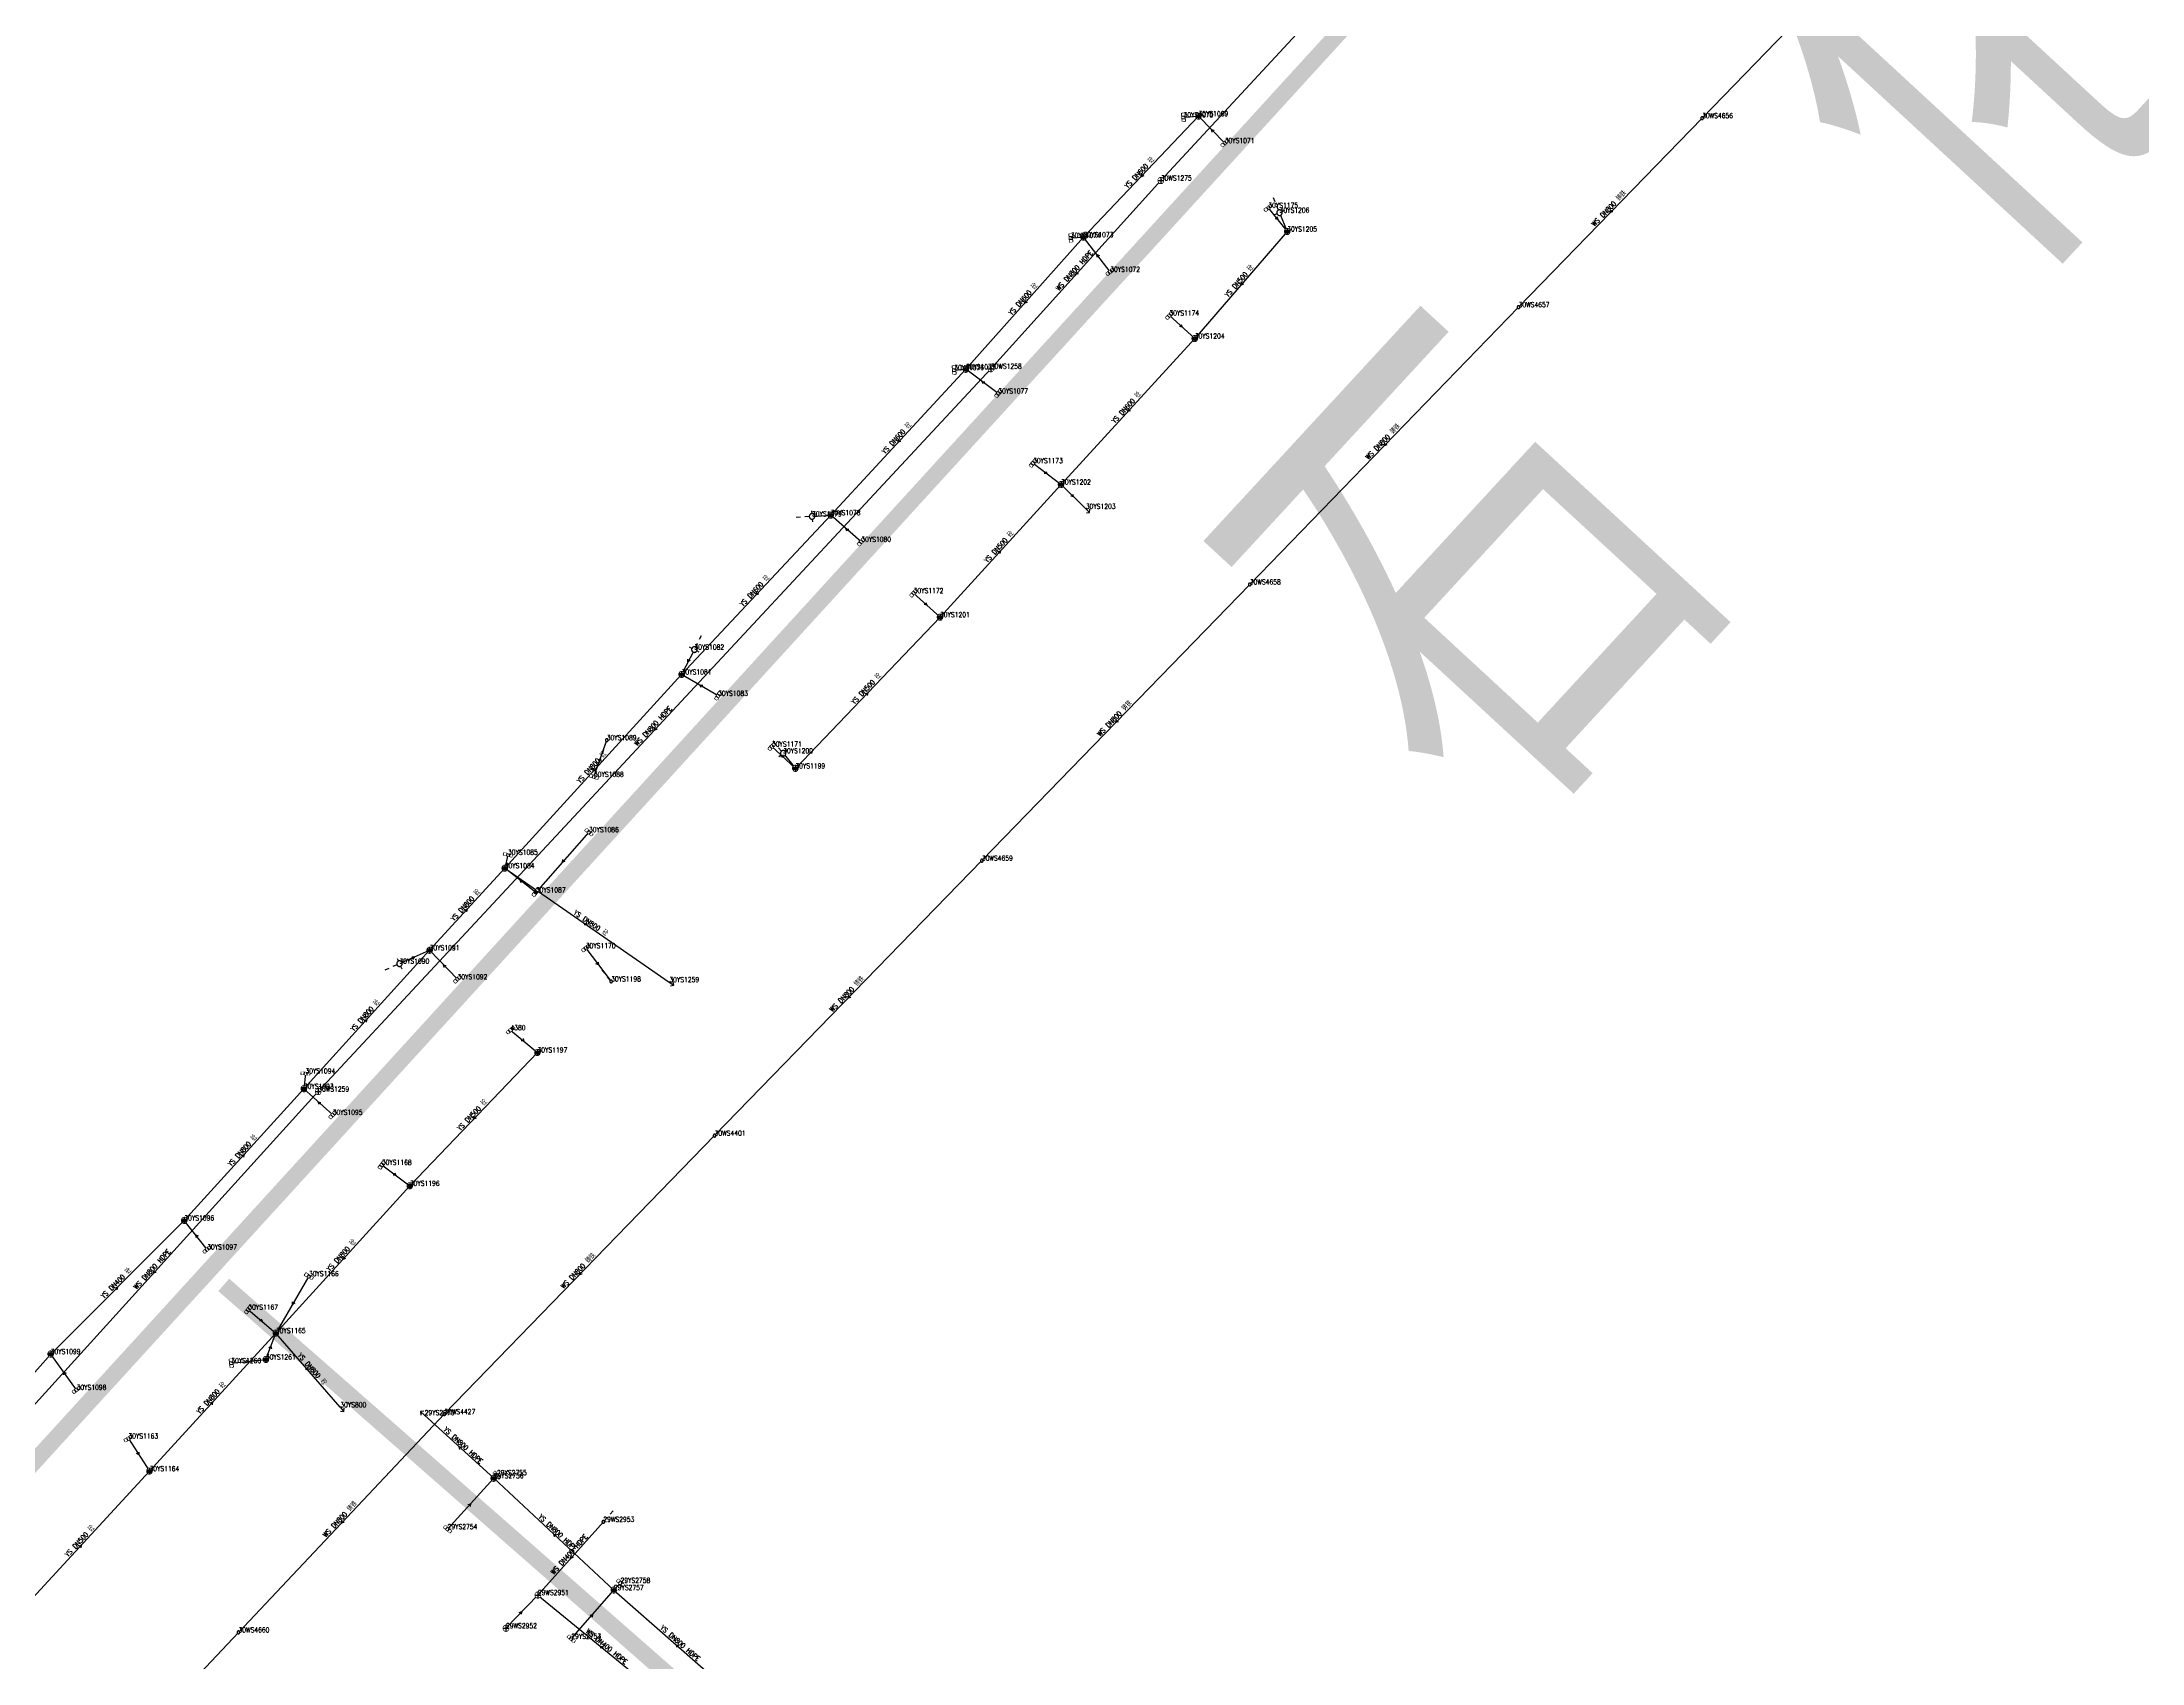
# Model space of a CAD drawing. Extents: x 78813 to 99477, y 2421021 to 2448125.
# Drawn here: x 85283.8 to 85665.4, y 2431763.1 to 2432057.6 of the extents above; entities that cross this region are included whole.
import ezdxf
from ezdxf.enums import TextEntityAlignment as Align

# ---------------------------------------------------------------- set-up
doc = ezdxf.new("R2010")
doc.units = 0
doc.set_wipeout_variables(frame=1)
doc.layers.get('0').update_dxf_attribs({"linetype": 'CONTINUOUS'})
for name, color, linetype in [('DX_WS', 16, 'CONTINUOUS'), ('DX_YS', 42, 'CONTINUOUS'), ('道路', 5, 'CONTINUOUS')]:
    doc.layers.add(name, color=color, linetype=linetype)
for name, color, linetype, true_color in [('WSLINE', 7, 'CONTINUOUS', 0x7f0000), ('YSANNEXE', 7, 'CONTINUOUS', 0xcc9900), ('YSLINE', 7, 'CONTINUOUS', 0xcc9900)]:
    doc.layers.add(name, color=color, linetype=linetype, true_color=true_color)
doc.layers.add('道路名称', color=7, linetype='CONTINUOUS', lineweight=0)
doc.styles.add('CcNameZT', font='txt.SHX', dxfattribs={"width": 0.8, "bigfont": 'HZTXT.SHX'})
doc.styles.get("Standard").update_dxf_attribs({"font": 'txt.shx', "bigfont": 'hztxt.shx'})
doc.styles.add('宋体0.7', font='', dxfattribs={"width": 0.7})
doc.styles.get('宋体0.7').set_extended_font_data('SimSun')

# ---------------------------------------------------------------- blocks, each defined once
blk = doc.blocks.new('PS管线点')
blk.add_wipeout([(0.5, 0), (0.5, 0.03), (0.5, 0.07), (0.49, 0.1), (0.48, 0.14), (0.47, 0.17), (0.46, 0.2), (0.44, 0.23), (0.42, 0.26), (0.4, 0.29), (0.38, 0.32), (0.36, 0.35), (0.33, 0.37), (0.31, 0.39), (0.28, 0.41), (0.25, 0.43), (0.22, 0.45), (0.19, 0.46), (0.15, 0.48), (0.12, 0.49), (0.09, 0.49), (0.05, 0.5), (0.02, 0.5), (-0.02, 0.5), (-0.05, 0.5), (-0.09, 0.49), (-0.12, 0.49), (-0.15, 0.48), (-0.19, 0.46), (-0.22, 0.45), (-0.25, 0.43), (-0.28, 0.41), (-0.31, 0.39), (-0.33, 0.37), (-0.36, 0.35), (-0.38, 0.32), (-0.4, 0.29), (-0.42, 0.26), (-0.44, 0.23), (-0.46, 0.2), (-0.47, 0.17), (-0.48, 0.14), (-0.49, 0.1), (-0.5, 0.07), (-0.5, 0.03), (-0.5, 0), (-0.5, -0.03), (-0.5, -0.07), (-0.49, -0.1), (-0.48, -0.14), (-0.47, -0.17), (-0.46, -0.2), (-0.44, -0.23), (-0.42, -0.26), (-0.4, -0.29), (-0.38, -0.32), (-0.36, -0.35), (-0.33, -0.37), (-0.31, -0.39), (-0.28, -0.41), (-0.25, -0.43), (-0.22, -0.45), (-0.19, -0.46), (-0.15, -0.48), (-0.12, -0.49), (-0.09, -0.49), (-0.05, -0.5), (-0.02, -0.5), (0.02, -0.5), (0.05, -0.5), (0.09, -0.49), (0.12, -0.49), (0.15, -0.48), (0.19, -0.46), (0.22, -0.45), (0.25, -0.43), (0.28, -0.41), (0.31, -0.39), (0.33, -0.37), (0.36, -0.35), (0.38, -0.32), (0.4, -0.29), (0.42, -0.26), (0.44, -0.23), (0.46, -0.2), (0.47, -0.17), (0.48, -0.14), (0.49, -0.1), (0.5, -0.07)])
blk.add_lwpolyline([(0.5, 0), (0.5, 0.03), (0.5, 0.07), (0.49, 0.1), (0.48, 0.14), (0.47, 0.17), (0.46, 0.2), (0.44, 0.23), (0.42, 0.26), (0.4, 0.29), (0.38, 0.32), (0.36, 0.35), (0.33, 0.37), (0.31, 0.39), (0.28, 0.41), (0.25, 0.43), (0.22, 0.45), (0.19, 0.46), (0.15, 0.48), (0.12, 0.49), (0.09, 0.49), (0.05, 0.5), (0.02, 0.5), (-0.02, 0.5), (-0.05, 0.5), (-0.09, 0.49), (-0.12, 0.49), (-0.15, 0.48), (-0.19, 0.46), (-0.22, 0.45), (-0.25, 0.43), (-0.28, 0.41), (-0.31, 0.39), (-0.33, 0.37), (-0.36, 0.35), (-0.38, 0.32), (-0.4, 0.29), (-0.42, 0.26), (-0.44, 0.23), (-0.46, 0.2), (-0.47, 0.17), (-0.48, 0.14), (-0.49, 0.1), (-0.5, 0.07), (-0.5, 0.03), (-0.5, 0), (-0.5, -0.03), (-0.5, -0.07), (-0.49, -0.1), (-0.48, -0.14), (-0.47, -0.17), (-0.46, -0.2), (-0.44, -0.23), (-0.42, -0.26), (-0.4, -0.29), (-0.38, -0.32), (-0.36, -0.35), (-0.33, -0.37), (-0.31, -0.39), (-0.28, -0.41), (-0.25, -0.43), (-0.22, -0.45), (-0.19, -0.46), (-0.15, -0.48), (-0.12, -0.49), (-0.09, -0.49), (-0.05, -0.5), (-0.02, -0.5), (0.02, -0.5), (0.05, -0.5), (0.09, -0.49), (0.12, -0.49), (0.15, -0.48), (0.19, -0.46), (0.22, -0.45), (0.25, -0.43), (0.28, -0.41), (0.31, -0.39), (0.33, -0.37), (0.36, -0.35), (0.38, -0.32), (0.4, -0.29), (0.42, -0.26), (0.44, -0.23), (0.46, -0.2), (0.47, -0.17), (0.48, -0.14), (0.49, -0.1), (0.5, -0.07), (0.5, 0)], close=True)
blk = doc.blocks.new('PS污水井')
blk.add_lwpolyline([(1, 0), (1, 0.07), (0.99, 0.14), (0.98, 0.21), (0.96, 0.28), (0.94, 0.34), (0.91, 0.41), (0.88, 0.47), (0.85, 0.53), (0.81, 0.59), (0.77, 0.64), (0.72, 0.69), (0.67, 0.74), (0.62, 0.79), (0.56, 0.83), (0.5, 0.87), (0.44, 0.9), (0.37, 0.93), (0.31, 0.95), (0.24, 0.97), (0.17, 0.98), (0.1, 0.99), (0.03, 1), (-0.03, 1), (-0.1, 0.99), (-0.17, 0.98), (-0.24, 0.97), (-0.31, 0.95), (-0.37, 0.93), (-0.44, 0.9), (-0.5, 0.87), (-0.56, 0.83), (-0.62, 0.79), (-0.67, 0.74), (-0.72, 0.69), (-0.77, 0.64), (-0.81, 0.59), (-0.85, 0.53), (-0.88, 0.47), (-0.91, 0.41), (-0.94, 0.34), (-0.96, 0.28), (-0.98, 0.21), (-0.99, 0.14), (-1, 0.07), (-1, 0), (-1, -0.07), (-0.99, -0.14), (-0.98, -0.21), (-0.96, -0.28), (-0.94, -0.34), (-0.91, -0.41), (-0.88, -0.47), (-0.85, -0.53), (-0.81, -0.59), (-0.77, -0.64), (-0.72, -0.69), (-0.67, -0.74), (-0.62, -0.79), (-0.56, -0.83), (-0.5, -0.87), (-0.44, -0.9), (-0.37, -0.93), (-0.31, -0.95), (-0.24, -0.97), (-0.17, -0.98), (-0.1, -0.99), (-0.03, -1), (0.03, -1), (0.1, -0.99), (0.17, -0.98), (0.24, -0.97), (0.31, -0.95), (0.37, -0.93), (0.44, -0.9), (0.5, -0.87), (0.56, -0.83), (0.62, -0.79), (0.67, -0.74), (0.72, -0.69), (0.77, -0.64), (0.81, -0.59), (0.85, -0.53), (0.88, -0.47), (0.91, -0.41), (0.94, -0.34), (0.96, -0.28), (0.98, -0.21), (0.99, -0.14), (1, 0)], close=True)
blk.add_wipeout([(1, 0), (1, 0.07), (0.99, 0.14), (0.98, 0.21), (0.96, 0.28), (0.94, 0.34), (0.91, 0.41), (0.88, 0.47), (0.85, 0.53), (0.81, 0.59), (0.77, 0.64), (0.72, 0.69), (0.67, 0.74), (0.62, 0.79), (0.56, 0.83), (0.5, 0.87), (0.44, 0.9), (0.37, 0.93), (0.31, 0.95), (0.24, 0.97), (0.17, 0.98), (0.1, 0.99), (0.03, 1), (-0.03, 1), (-0.1, 0.99), (-0.17, 0.98), (-0.24, 0.97), (-0.31, 0.95), (-0.37, 0.93), (-0.44, 0.9), (-0.5, 0.87), (-0.56, 0.83), (-0.62, 0.79), (-0.67, 0.74), (-0.72, 0.69), (-0.77, 0.64), (-0.81, 0.59), (-0.85, 0.53), (-0.88, 0.47), (-0.91, 0.41), (-0.94, 0.34), (-0.96, 0.28), (-0.98, 0.21), (-0.99, 0.14), (-1, 0.07), (-1, 0), (-1, -0.07), (-0.99, -0.14), (-0.98, -0.21), (-0.96, -0.28), (-0.94, -0.34), (-0.91, -0.41), (-0.88, -0.47), (-0.85, -0.53), (-0.81, -0.59), (-0.77, -0.64), (-0.72, -0.69), (-0.67, -0.74), (-0.62, -0.79), (-0.56, -0.83), (-0.5, -0.87), (-0.44, -0.9), (-0.37, -0.93), (-0.31, -0.95), (-0.24, -0.97), (-0.17, -0.98), (-0.1, -0.99), (-0.03, -1), (0.03, -1), (0.1, -0.99), (0.17, -0.98), (0.24, -0.97), (0.31, -0.95), (0.37, -0.93), (0.44, -0.9), (0.5, -0.87), (0.56, -0.83), (0.62, -0.79), (0.67, -0.74), (0.72, -0.69), (0.77, -0.64), (0.81, -0.59), (0.85, -0.53), (0.88, -0.47), (0.91, -0.41), (0.94, -0.34), (0.96, -0.28), (0.98, -0.21), (0.99, -0.14)])
for p, q in [((-1, 0), (0, 0)), ((0, 1), (0, 0)), ((0, 0), (0, -1)), ((0, 0), (1, 0))]:
    blk.add_line(p, q)
blk = doc.blocks.new('PS非普查')
blk.add_lwpolyline([(3.7, 0), (5.3, 0)])
blk.add_wipeout([(0.5, 0), (0.5, 0.03), (0.5, 0.07), (0.49, 0.1), (0.48, 0.14), (0.47, 0.17), (0.46, 0.2), (0.44, 0.23), (0.42, 0.26), (0.4, 0.29), (0.38, 0.32), (0.36, 0.35), (0.33, 0.37), (0.31, 0.39), (0.28, 0.41), (0.25, 0.43), (0.22, 0.45), (0.19, 0.46), (0.15, 0.48), (0.12, 0.49), (0.09, 0.49), (0.05, 0.5), (0.02, 0.5), (-0.02, 0.5), (-0.05, 0.5), (-0.09, 0.49), (-0.12, 0.49), (-0.15, 0.48), (-0.19, 0.46), (-0.22, 0.45), (-0.25, 0.43), (-0.28, 0.41), (-0.31, 0.39), (-0.33, 0.37), (-0.36, 0.35), (-0.38, 0.32), (-0.4, 0.29), (-0.42, 0.26), (-0.44, 0.23), (-0.46, 0.2), (-0.47, 0.17), (-0.48, 0.14), (-0.49, 0.1), (-0.5, 0.07), (-0.5, 0.03), (-0.5, 0), (-0.5, -0.03), (-0.5, -0.07), (-0.49, -0.1), (-0.48, -0.14), (-0.47, -0.17), (-0.46, -0.2), (-0.44, -0.23), (-0.42, -0.26), (-0.4, -0.29), (-0.38, -0.32), (-0.36, -0.35), (-0.33, -0.37), (-0.31, -0.39), (-0.28, -0.41), (-0.25, -0.43), (-0.22, -0.45), (-0.19, -0.46), (-0.15, -0.48), (-0.12, -0.49), (-0.09, -0.49), (-0.05, -0.5), (-0.02, -0.5), (0.02, -0.5), (0.05, -0.5), (0.09, -0.49), (0.12, -0.49), (0.15, -0.48), (0.19, -0.46), (0.22, -0.45), (0.25, -0.43), (0.28, -0.41), (0.31, -0.39), (0.33, -0.37), (0.36, -0.35), (0.38, -0.32), (0.4, -0.29), (0.42, -0.26), (0.44, -0.23), (0.46, -0.2), (0.47, -0.17), (0.48, -0.14), (0.49, -0.1), (0.5, -0.07)])
blk.add_line((0.5, 0), (2.1, 0))
blk.add_lwpolyline([(0.5, 0), (0.5, 0.03), (0.5, 0.07), (0.49, 0.1), (0.48, 0.14), (0.47, 0.17), (0.46, 0.2), (0.44, 0.23), (0.42, 0.26), (0.4, 0.29), (0.38, 0.32), (0.36, 0.35), (0.33, 0.37), (0.31, 0.39), (0.28, 0.41), (0.25, 0.43), (0.22, 0.45), (0.19, 0.46), (0.15, 0.48), (0.12, 0.49), (0.09, 0.49), (0.05, 0.5), (0.02, 0.5), (-0.02, 0.5), (-0.05, 0.5), (-0.09, 0.49), (-0.12, 0.49), (-0.15, 0.48), (-0.19, 0.46), (-0.22, 0.45), (-0.25, 0.43), (-0.28, 0.41), (-0.31, 0.39), (-0.33, 0.37), (-0.36, 0.35), (-0.38, 0.32), (-0.4, 0.29), (-0.42, 0.26), (-0.44, 0.23), (-0.46, 0.2), (-0.47, 0.17), (-0.48, 0.14), (-0.49, 0.1), (-0.5, 0.07), (-0.5, 0.03), (-0.5, 0), (-0.5, -0.03), (-0.5, -0.07), (-0.49, -0.1), (-0.48, -0.14), (-0.47, -0.17), (-0.46, -0.2), (-0.44, -0.23), (-0.42, -0.26), (-0.4, -0.29), (-0.38, -0.32), (-0.36, -0.35), (-0.33, -0.37), (-0.31, -0.39), (-0.28, -0.41), (-0.25, -0.43), (-0.22, -0.45), (-0.19, -0.46), (-0.15, -0.48), (-0.12, -0.49), (-0.09, -0.49), (-0.05, -0.5), (-0.02, -0.5), (0.02, -0.5), (0.05, -0.5), (0.09, -0.49), (0.12, -0.49), (0.15, -0.48), (0.19, -0.46), (0.22, -0.45), (0.25, -0.43), (0.28, -0.41), (0.31, -0.39), (0.33, -0.37), (0.36, -0.35), (0.38, -0.32), (0.4, -0.29), (0.42, -0.26), (0.44, -0.23), (0.46, -0.2), (0.47, -0.17), (0.48, -0.14), (0.49, -0.1), (0.5, -0.07), (0.5, 0)], close=True)
blk = doc.blocks.new('LX')
for p, q in [((-0.866, 0.5), (0, 0)), ((0, 0), (-0.866, -0.5))]:
    blk.add_line(p, q)
blk = doc.blocks.new('PS出水口')
for points in [[(0, 0), (1.97, 0)], [(1.15, -0.88), (1.97, 0), (1.11, 0.93)]]:
    blk.add_lwpolyline(points)
blk = doc.blocks.new('PS雨水井')
blk.add_lwpolyline([(1, 0), (1, 0.07), (0.99, 0.14), (0.98, 0.21), (0.96, 0.28), (0.94, 0.34), (0.91, 0.41), (0.88, 0.47), (0.85, 0.53), (0.81, 0.59), (0.77, 0.64), (0.72, 0.69), (0.67, 0.74), (0.62, 0.79), (0.56, 0.83), (0.5, 0.87), (0.44, 0.9), (0.37, 0.93), (0.31, 0.95), (0.24, 0.97), (0.17, 0.98), (0.1, 0.99), (0.03, 1), (-0.03, 1), (-0.1, 0.99), (-0.17, 0.98), (-0.24, 0.97), (-0.31, 0.95), (-0.37, 0.93), (-0.44, 0.9), (-0.5, 0.87), (-0.56, 0.83), (-0.62, 0.79), (-0.67, 0.74), (-0.72, 0.69), (-0.77, 0.64), (-0.81, 0.59), (-0.85, 0.53), (-0.88, 0.47), (-0.91, 0.41), (-0.94, 0.34), (-0.96, 0.28), (-0.98, 0.21), (-0.99, 0.14), (-1, 0.07), (-1, 0), (-1, -0.07), (-0.99, -0.14), (-0.98, -0.21), (-0.96, -0.28), (-0.94, -0.34), (-0.91, -0.41), (-0.88, -0.47), (-0.85, -0.53), (-0.81, -0.59), (-0.77, -0.64), (-0.72, -0.69), (-0.67, -0.74), (-0.62, -0.79), (-0.56, -0.83), (-0.5, -0.87), (-0.44, -0.9), (-0.37, -0.93), (-0.31, -0.95), (-0.24, -0.97), (-0.17, -0.98), (-0.1, -0.99), (-0.03, -1), (0.03, -1), (0.1, -0.99), (0.17, -0.98), (0.24, -0.97), (0.31, -0.95), (0.37, -0.93), (0.44, -0.9), (0.5, -0.87), (0.56, -0.83), (0.62, -0.79), (0.67, -0.74), (0.72, -0.69), (0.77, -0.64), (0.81, -0.59), (0.85, -0.53), (0.88, -0.47), (0.91, -0.41), (0.94, -0.34), (0.96, -0.28), (0.98, -0.21), (0.99, -0.14), (1, 0)], close=True)
blk.add_wipeout([(1, 0), (1, 0.07), (0.99, 0.14), (0.98, 0.21), (0.96, 0.28), (0.94, 0.34), (0.91, 0.41), (0.88, 0.47), (0.85, 0.53), (0.81, 0.59), (0.77, 0.64), (0.72, 0.69), (0.67, 0.74), (0.62, 0.79), (0.56, 0.83), (0.5, 0.87), (0.44, 0.9), (0.37, 0.93), (0.31, 0.95), (0.24, 0.97), (0.17, 0.98), (0.1, 0.99), (0.03, 1), (-0.03, 1), (-0.1, 0.99), (-0.17, 0.98), (-0.24, 0.97), (-0.31, 0.95), (-0.37, 0.93), (-0.44, 0.9), (-0.5, 0.87), (-0.56, 0.83), (-0.62, 0.79), (-0.67, 0.74), (-0.72, 0.69), (-0.77, 0.64), (-0.81, 0.59), (-0.85, 0.53), (-0.88, 0.47), (-0.91, 0.41), (-0.94, 0.34), (-0.96, 0.28), (-0.98, 0.21), (-0.99, 0.14), (-1, 0.07), (-1, 0), (-1, -0.07), (-0.99, -0.14), (-0.98, -0.21), (-0.96, -0.28), (-0.94, -0.34), (-0.91, -0.41), (-0.88, -0.47), (-0.85, -0.53), (-0.81, -0.59), (-0.77, -0.64), (-0.72, -0.69), (-0.67, -0.74), (-0.62, -0.79), (-0.56, -0.83), (-0.5, -0.87), (-0.44, -0.9), (-0.37, -0.93), (-0.31, -0.95), (-0.24, -0.97), (-0.17, -0.98), (-0.1, -0.99), (-0.03, -1), (0.03, -1), (0.1, -0.99), (0.17, -0.98), (0.24, -0.97), (0.31, -0.95), (0.37, -0.93), (0.44, -0.9), (0.5, -0.87), (0.56, -0.83), (0.62, -0.79), (0.67, -0.74), (0.72, -0.69), (0.77, -0.64), (0.81, -0.59), (0.85, -0.53), (0.88, -0.47), (0.91, -0.41), (0.94, -0.34), (0.96, -0.28), (0.98, -0.21), (0.99, -0.14)])
for p, q in [((-1, 0), (0, 0)), ((-0.88, 0.48), (0, 0.47)), ((0, 1), (0, 0)), ((0, 0.47), (0.88, 0.47)), ((0, 0), (0, -1)), ((0, 0), (1, 0)), ((-0.88, -0.48), (0, -0.48)), ((0, -0.48), (0.88, -0.48))]:
    blk.add_line(p, q)
blk = doc.blocks.new('PS雨篦')
blk.add_lwpolyline([(-1.5, 0.5), (0, 0.5), (1.5, 0.5), (1.5, -0.5), (0, -0.5), (-1.5, -0.5)], close=True)
blk.add_wipeout([(-1.5, 0.5), (0, 0.5), (1.5, 0.5), (1.5, -0.5), (0, -0.5), (-1.5, -0.5)])
for p, q in [((-0.51, -0.5), (-0.51, 0.5)), ((0.49, -0.5), (0.49, 0.5))]:
    blk.add_line(p, q)
blk = doc.blocks.new('PS预留口')
blk.add_lwpolyline([(4.2, 0), (5.8, 0)])
blk.add_wipeout([(1, 0), (1, 0.07), (0.99, 0.14), (0.98, 0.21), (0.96, 0.28), (0.94, 0.34), (0.91, 0.41), (0.88, 0.47), (0.85, 0.53), (0.81, 0.59), (0.77, 0.64), (0.72, 0.69), (0.67, 0.74), (0.62, 0.79), (0.56, 0.83), (0.5, 0.87), (0.44, 0.9), (0.37, 0.93), (0.31, 0.95), (0.24, 0.97), (0.17, 0.98), (0.1, 0.99), (0.03, 1), (-0.03, 1), (-0.1, 0.99), (-0.17, 0.98), (-0.24, 0.97), (-0.31, 0.95), (-0.37, 0.93), (-0.44, 0.9), (-0.5, 0.87), (-0.56, 0.83), (-0.62, 0.79), (-0.67, 0.74), (-0.72, 0.69), (-0.77, 0.64), (-0.81, 0.59), (-0.85, 0.53), (-0.88, 0.47), (-0.91, 0.41), (-0.94, 0.34), (-0.96, 0.28), (-0.98, 0.21), (-0.99, 0.14), (-1, 0.07), (-1, 0), (-1, -0.07), (-0.99, -0.14), (-0.98, -0.21), (-0.96, -0.28), (-0.94, -0.34), (-0.91, -0.41), (-0.88, -0.47), (-0.85, -0.53), (-0.81, -0.59), (-0.77, -0.64), (-0.72, -0.69), (-0.67, -0.74), (-0.62, -0.79), (-0.56, -0.83), (-0.5, -0.87), (-0.44, -0.9), (-0.37, -0.93), (-0.31, -0.95), (-0.24, -0.97), (-0.17, -0.98), (-0.1, -0.99), (-0.03, -1), (0.03, -1), (0.1, -0.99), (0.17, -0.98), (0.24, -0.97), (0.31, -0.95), (0.37, -0.93), (0.44, -0.9), (0.5, -0.87), (0.56, -0.83), (0.62, -0.79), (0.67, -0.74), (0.72, -0.69), (0.77, -0.64), (0.81, -0.59), (0.85, -0.53), (0.88, -0.47), (0.91, -0.41), (0.94, -0.34), (0.96, -0.28), (0.98, -0.21), (0.99, -0.14)])
blk.add_line((1, 0), (2.6, 0))
blk.add_lwpolyline([(1, 0), (1, 0.07), (0.99, 0.14), (0.98, 0.21), (0.96, 0.28), (0.94, 0.34), (0.91, 0.41), (0.88, 0.47), (0.85, 0.53), (0.81, 0.59), (0.77, 0.64), (0.72, 0.69), (0.67, 0.74), (0.62, 0.79), (0.56, 0.83), (0.5, 0.87), (0.44, 0.9), (0.37, 0.93), (0.31, 0.95), (0.24, 0.97), (0.17, 0.98), (0.1, 0.99), (0.03, 1), (-0.03, 1), (-0.1, 0.99), (-0.17, 0.98), (-0.24, 0.97), (-0.31, 0.95), (-0.37, 0.93), (-0.44, 0.9), (-0.5, 0.87), (-0.56, 0.83), (-0.62, 0.79), (-0.67, 0.74), (-0.72, 0.69), (-0.77, 0.64), (-0.81, 0.59), (-0.85, 0.53), (-0.88, 0.47), (-0.91, 0.41), (-0.94, 0.34), (-0.96, 0.28), (-0.98, 0.21), (-0.99, 0.14), (-1, 0.07), (-1, 0), (-1, -0.07), (-0.99, -0.14), (-0.98, -0.21), (-0.96, -0.28), (-0.94, -0.34), (-0.91, -0.41), (-0.88, -0.47), (-0.85, -0.53), (-0.81, -0.59), (-0.77, -0.64), (-0.72, -0.69), (-0.67, -0.74), (-0.62, -0.79), (-0.56, -0.83), (-0.5, -0.87), (-0.44, -0.9), (-0.37, -0.93), (-0.31, -0.95), (-0.24, -0.97), (-0.17, -0.98), (-0.1, -0.99), (-0.03, -1), (0.03, -1), (0.1, -0.99), (0.17, -0.98), (0.24, -0.97), (0.31, -0.95), (0.37, -0.93), (0.44, -0.9), (0.5, -0.87), (0.56, -0.83), (0.62, -0.79), (0.67, -0.74), (0.72, -0.69), (0.77, -0.64), (0.81, -0.59), (0.85, -0.53), (0.88, -0.47), (0.91, -0.41), (0.94, -0.34), (0.96, -0.28), (0.98, -0.21), (0.99, -0.14), (1, 0)], close=True)
for points in [[(0, 1), (0, 2)], [(0, -2), (0, -1)]]:
    blk.add_lwpolyline(points)
blk = doc.blocks.new('测量点')
h = blk.add_hatch(color=256)
edge = h.paths.add_edge_path()
edge.add_arc((0, 0), 0.5, 0, 360)
blk.add_circle((0, 0), 0.5)
blk = doc.blocks.new('gc01')
h = blk.add_hatch(color=256)
edge = h.paths.add_edge_path()
edge.add_arc((0, 0), 0.5, 0, 360)
edge.add_arc((0, 0), 0.5, 0, 360)
blk.add_circle((0, 0), 0.5)

msp = doc.modelspace()

# ---------------------------------------------------------------- linework, layer by layer
at = {"layer": 'WSLINE'}
for p, q in [((85550.5, 2432100.93), (85487.07, 2432032.41)), ((85585.43, 2432043.75), (85637.21, 2432097.09)), ((85552.09, 2432009.42), (85585.43, 2432043.75)), ((85487.07, 2432032.41), (85456.18, 2431998.24)), ((85503.25, 2431959.06), (85552.09, 2432009.42)), ((85456.18, 2431998.24), (85333.96, 2431866.92)), ((85454.56, 2431908.87), (85503.25, 2431959.06)), ((85405.99, 2431858.92), (85454.56, 2431908.87)), ((85333.96, 2431866.92), (85274.11, 2431800.91)), ((85356.87, 2431808.33), (85405.99, 2431858.92)), ((85319.46, 2431768.69), (85356.87, 2431808.33)), ((85385.77, 2431788.76), (85373.88, 2431775.47)), ((85368.08, 2431769.43), (85373.88, 2431775.47)), ((85373.88, 2431775.47), (85397.47, 2431756.14)), ((85271.19, 2431717.47), (85319.46, 2431768.69))]:
    msp.add_line(p, q, dxfattribs=at)
at = {"layer": 'YSLINE'}
for p, q in [((85491.2, 2432043.9), (85493.91, 2432044.11)), ((85498.69, 2432039.23), (85493.91, 2432044.11)), ((85506.6, 2432027.47), (85510.04, 2432023.16)), ((85508.65, 2432026.58), (85510.04, 2432023.16)), ((85470.72, 2432022), (85473.04, 2432022.14)), ((85477.87, 2432015.84), (85473.04, 2432022.14)), ((85510.04, 2432023.16), (85493.24, 2432003.71)), ((85488.63, 2432007.9), (85493.24, 2432003.71)), ((85493.24, 2432003.71), (85468.94, 2431977.19)), ((85451.63, 2431998.13), (85427.08, 2431971.63)), ((85449.53, 2431998), (85451.63, 2431998.13)), ((85463.86, 2431981.08), (85468.94, 2431977.19)), ((85446.95, 2431953.1), (85468.94, 2431977.19)), ((85468.94, 2431977.19), (85473.44, 2431972.78)), ((85427.08, 2431971.63), (85400, 2431942.7)), ((85423.69, 2431971.4), (85427.08, 2431971.63)), ((85432.64, 2431966.78), (85427.08, 2431971.63)), ((85442.15, 2431957.47), (85446.95, 2431953.1)), ((85420.66, 2431925.64), (85446.95, 2431953.1)), ((85402.31, 2431947.21), (85400, 2431942.7)), ((85400, 2431942.7), (85367.85, 2431907.5)), ((85406.63, 2431938.8), (85400, 2431942.7)), ((85384.06, 2431924.09), (85386.39, 2431930.76)), ((85416.4, 2431929.59), (85420.66, 2431925.64)), ((85418.45, 2431928.37), (85420.66, 2431925.64)), ((85383.16, 2431914.05), (85373.49, 2431903.11)), ((85354.2, 2431892.59), (85367.85, 2431907.5)), ((85368.44, 2431909.95), (85367.85, 2431907.5)), ((85367.85, 2431907.5), (85397.76, 2431886.81)), ((85373.49, 2431903.11), (85367.85, 2431907.5)), ((85348.72, 2431890.16), (85354.2, 2431892.59)), ((85359.27, 2431887.32), (85354.2, 2431892.59)), ((85382.58, 2431892.96), (85387.18, 2431886.94)), ((85368.89, 2431878.09), (85373.8, 2431874.04)), ((85350.6, 2431849.81), (85373.8, 2431874.04)), ((85309.62, 2431843.52), (85331.35, 2431867.44)), ((85345.52, 2431853.6), (85350.6, 2431849.81)), ((85326.26, 2431823.06), (85350.6, 2431849.81)), ((85285.34, 2431819.25), (85309.62, 2431843.52)), ((85313.77, 2431838.24), (85309.62, 2431843.52)), ((85332.26, 2431833.38), (85326.26, 2431823.06)), ((85321.24, 2431827.31), (85326.26, 2431823.06)), ((85303.29, 2431797.98), (85326.26, 2431823.06)), ((85324.45, 2431818.26), (85326.26, 2431823.06)), ((85337.96, 2431809.58), (85326.26, 2431823.06)), ((85257.14, 2431787.41), (85285.34, 2431819.25)), ((85290.04, 2431812.74), (85285.34, 2431819.25)), ((85318.16, 2431817.6), (85324.45, 2431818.26)), ((85299.46, 2431803.9), (85303.29, 2431797.98)), ((85278.52, 2431771.08), (85303.29, 2431797.98)), ((85357.46, 2431787.43), (85365.85, 2431796.68)), ((85366.44, 2431797.25), (85365.85, 2431796.68)), ((85388.89, 2431777.67), (85387.69, 2431776.38)), ((85379.95, 2431767.51), (85387.69, 2431776.38)), ((85387.69, 2431776.38), (85410.35, 2431756.48))]:
    msp.add_line(p, q, dxfattribs=at)

# ---------------------------------------------------------------- block references
at = {"layer": 'DX_WS', "yscale": 0.5, "zscale": 0.5}
for p, xscale, rotation in [((85568.76, 2432026.59), 0.4999999998599974, 225.8366205250874), ((85471.62, 2432015.33), 0.5000000000236343, 228.0372024639738), ((85527.67, 2431984.24), 0.4999999998599974, 225.8366205250874), ((85478.91, 2431933.96), 0.4999999998599974, 225.8366205250874), ((85395.07, 2431932.58), 0.5000000000041096, 226.8912868717683), ((85430.28, 2431883.89), 0.4999999998599974, 225.8366205250874), ((85304.04, 2431833.92), 0.5000000000236343, 228.0372024639738), ((85381.43, 2431833.63), 0.4999999998599974, 225.8366205250874), ((85338.17, 2431788.51), 0.4999999999886102, 226.4095783339327), ((85379.82, 2431782.11), 0.5000000000236343, 228.0372024639738), ((85370.98, 2431772.45), 0.5000000000947901, 46.40958141678438), ((85385.67, 2431765.8), 0.4999999999499777, 320.8563652809367)]:
    msp.add_blockref('LX', p, dxfattribs=dict(at, xscale=xscale, rotation=rotation))
at = {"layer": 'DX_YS', "yscale": 0.5, "zscale": 0.5}
for p, xscale, rotation in [((85473.44, 2431972.78, 1.04), 0.4999999998888395, 315.5731318875404), ((85397.76, 2431886.81, 1.09), 0.4999999998791837, 325.3339283480983), ((85337.96, 2431809.58, -0.5), 0.5000000001296849, 310.9453546028697), ((85353.3, 2431808.13, 1.11), 0.4999999999619848, 137.6097291771251)]:
    msp.add_blockref('PS出水口', p, dxfattribs=dict(at, xscale=xscale, rotation=rotation))
at = {"layer": 'DX_YS', "xscale": 0.5, "yscale": 0.5, "zscale": 0.5}
msp.add_blockref('测量点', (85368.89, 2431878.09, 3.35), dxfattribs=at)
at = {"layer": 'YSANNEXE', "yscale": 0.5, "zscale": 0.5}
for p, xscale, rotation in [((85483.48, 2432033.12), 0.4999999998439218, 226.318329060497), ((85475.46, 2432018.99), 0.5000000000862933, 127.7695883071966), ((85501.64, 2432013.43), 0.5000000001008229, 229.1831180618362), ((85462.34, 2432010.13), 0.5000000000236343, 228.0372024639738), ((85481.09, 2431990.45), 0.5000000000745004, 227.4642446757911), ((85439.35, 2431984.88), 0.5000000000745004, 227.4642446757911), ((85457.95, 2431965.14), 0.4999999998621667, 47.55549698130921), ((85413.54, 2431957.16), 0.5000000000041096, 226.8912868717683), ((85403.32, 2431940.75), 0.4999999999639332, 149.5419845348191), ((85433.81, 2431939.37), 0.5000000000947901, 46.40958141678438), ((85378.32, 2431908.58), 0.50000000014632, 228.6101602728715), ((85361.02, 2431900.04), 0.4999999998621667, 47.55549698130921), ((85382.81, 2431897.15), 0.5000000000955479, 325.4400276189152), ((85342.77, 2431880.01), 0.4999999998621667, 47.55549698130921), ((85362.2, 2431861.93), 0.4999999999886102, 226.4095783339327), ((85320.48, 2431855.48), 0.4999999998621667, 47.55549698130921), ((85338.43, 2431836.43), 0.5000000001507553, 227.5554939405783), ((85297.48, 2431831.38), 0.499999999860744, 45.26366580035281), ((85329.26, 2431828.22), 0.5000000000443101, 240.0693161619833), ((85287.69, 2431815.99), 0.4999999998725446, 126.0507149390629), ((85321.3, 2431817.93), 0.5000000000049398, 5.72957795733738), ((85332.11, 2431816.32), 0.49999999990783, 311.2073320231665), ((85314.77, 2431810.52), 0.4999999998621667, 47.55549698130921), ((85359.57, 2431802.41), 0.5000000001235999, 137.4186154166185), ((85361.65, 2431792.06), 0.4999999998621667, 47.55549698130921), ((85290.9, 2431784.53), 0.4999999998621667, 47.55549698130921), ((85376.77, 2431786.53), 0.500000000099427, 136.8456576255853), ((85383.82, 2431771.95), 0.500000000158134, 48.70141260181136), ((85399.02, 2431766.43), 0.5000000001470603, 138.5645310020385)]:
    msp.add_blockref('LX', p, dxfattribs=dict(at, xscale=xscale, rotation=rotation))

# ---------------------------------------------------------------- texts
at = {"layer": 'DX_WS', "style": 'CcNameZT', "width": 0.8}
for s, rotation, p in [(' WS DN800 铸铁', 45.8484, (85568.58, 2432026.76, 1.91)), (' WS DN800 HDPE', 47.8794, (85471.44, 2432015.49, 0.83)), (' WS DN800 铸铁', 45.8783, (85527.49, 2431984.41, 2.05)), (' WS DN800 铸铁', 45.8684, (85478.73, 2431934.14, 2.02)), (' WS DN800 HDPE', 47.0587, (85394.89, 2431932.75, 1.26)), (' WS DN800 铸铁', 45.7983, (85430.1, 2431884.07, 2.18)), (' WS DN800 HDPE', 47.7951, (85303.85, 2431834.08, -1.08)), (' WS DN800 铸铁', 45.8481, (85381.25, 2431833.8, 0.96)), (' WS DN800 铸铁', 46.6574, (85337.99, 2431788.68, 1.92)), (' WS DN400 HDPE', 48.1824, (85379.64, 2431782.28, 1.3)), (' WS DN400 HDPE', 320.6729, (85385.83, 2431766, 1.15))]:
    msp.add_text(s, height=0.9, rotation=rotation, dxfattribs=at).set_placement(p, align=Align.CENTER)
at = {"layer": 'DX_YS', "style": 'CcNameZT', "width": 0.8}
for s, rotation, p in [(' YS DN500 砼', 49.1818, (85501.45, 2432013.6, 2.11)), (' YS DN600 砼', 48.2788, (85462.15, 2432010.3, 2.05)), (' YS DN600 砼', 47.5055, (85480.91, 2431990.62, 1.87)), (' YS DN600 砼', 47.1839, (85439.17, 2431985.05, 1.88)), (' YS DN500 砼', 47.6015, (85457.76, 2431965.31, 2.09)), (' YS DN600 砼', 46.8909, (85413.36, 2431957.33, 1.67)), (' YS DN500 砼', 46.2484, (85433.63, 2431939.54, 1.92)), (' YS DN800 砼', 47.5185, (85360.84, 2431900.21, 1.74)), (' YS DN800 砼', 47.7477, (85342.59, 2431880.18, 1.67)), (' YS DN500 砼', 46.2497, (85362.02, 2431862.1, 0.1)), (' YS DN800 砼', 47.7343, (85320.3, 2431855.65, 0.11)), (' YS DN800 砼', 47.7002, (85338.25, 2431836.6, 0.08)), (' YS DN400 砼', 44.9976, (85297.3, 2431831.56, 0.33)), (' YS DN800 砼', 310.9453, (85332.3, 2431816.49, -0.47)), (' YS DN800 砼', 47.5101, (85314.59, 2431810.69, -0.1)), (' YS DN800 HDPE', 317.6097, (85359.74, 2431802.59, 1.11)), (' YS DN800 HDPE', 317.1105, (85376.94, 2431786.71, 1.46)), (' YS DN500 砼', 47.3643, (85290.72, 2431784.7, 2.13)), (' YS DN800 HDPE', 318.6968, (85399.19, 2431766.62, 1.58))]:
    msp.add_text(s, height=0.9, rotation=rotation, dxfattribs=at).set_placement(p, align=Align.CENTER)
at = {"layer": 'DX_YS', "width": 0.8}
for s, p in [('30YS1203', (85473.44, 2431972.78, 1.04)), ('30YS1259', (85397.76, 2431886.81, 1.09)), ('30YS800', (85337.96, 2431809.58, -0.5))]:
    msp.add_text(s, height=0.9, dxfattribs=at).set_placement(p)

# ---------------------------------------------------------------- next in the draw order: block references
at = {"layer": 'DX_WS', "xscale": 0.5, "yscale": 0.5, "zscale": 0.5}
for name, p in [('PS管线点', (85585.43, 2432043.75, 1.91)), ('PS污水井', (85487.07, 2432032.41, 0.83)), ('PS管线点', (85552.09, 2432009.42, 2.05)), ('PS污水井', (85456.18, 2431998.24, 1.26)), ('PS管线点', (85503.25, 2431959.06, 2.02)), ('PS管线点', (85454.56, 2431908.87, 2.18)), ('PS污水井', (85333.96, 2431866.92, -1.08)), ('PS管线点', (85405.99, 2431858.92, 0.96)), ('PS管线点', (85356.87, 2431808.33, 1.92)), ('PS污水井', (85373.88, 2431775.47, 1.15)), ('PS污水井', (85368.08, 2431769.43, 1.32)), ('PS管线点', (85319.46, 2431768.69, 2.13))]:
    msp.add_blockref(name, p, dxfattribs=at)
at = {"layer": 'DX_WS', "xscale": 0.499999999843457, "yscale": 0.5, "zscale": 0.5, "rotation": 48.18235059294386}
msp.add_blockref('PS非普查', (85385.77, 2431788.76, 1.3), dxfattribs=at)
at = {"layer": 'DX_YS', "yscale": 0.5, "zscale": 0.5}
for name, p, xscale, rotation in [('PS雨篦', (85498.69, 2432039.23, 3.41), 0.5000000000684104, 44.42057887749175), ('PS预留口', (85508.65, 2432026.58, 2.06), 0.5000000000516093, 112.0259621890364), ('PS雨篦', (85477.87, 2432015.84, 3.37), 0.50000000003932, 37.48763353116043), ('PS雨篦', (85488.63, 2432007.9, 3.18), 0.5000000000859457, 227.7454898139558), ('PS雨篦', (85463.86, 2431981.08, 3.78), 0.4999999999408251, 232.5453441050269), ('PS预留口', (85423.69, 2431971.4, 3.67), 0.4999999999905706, 183.9027905020504), ('PS雨篦', (85432.64, 2431966.78, 3.66), 0.4999999999558239, 48.97919189198431), ('PS雨篦', (85442.15, 2431957.47, 3.53), 0.4999999999632356, 227.5849897615322), ('PS预留口', (85402.31, 2431947.21, 3.93), 0.4999999999648543, 62.87403610632041), ('PS雨篦', (85406.63, 2431938.8, 3.37), 0.4999999999969, 59.56616547276937), ('PS非普查', (85386.39, 2431930.76, 3.67), 0.4999999999541205, 250.7589893487326), ('PS雨篦', (85416.4, 2431929.59, 3.31), 0.4999999998745998, 227.2527097342281), ('PS雨篦', (85384.06, 2431924.09, 3.47), 0.4999999999953377, 340.7589893503812), ('PS雨篦', (85383.16, 2431914.05, 3.43), 0.5000000000490537, 138.5450114912413), ('PS雨篦', (85373.49, 2431903.11, 3.34), 0.5000000001435004, 52.09899871905627), ('PS雨篦', (85382.58, 2431892.96, 3.02), 0.5000000000886538, 217.4195060208882), ('PS雨篦', (85359.27, 2431887.32, 3.38), 0.5000000001270073, 43.92032914084979), ('PS非普查', (85387.18, 2431886.94, 2.61), 0.5000000001504737, 127.4195059944721), ('PS雨篦', (85368.89, 2431878.09, 3.35), 0.499999999857888, 40.16648119226884), ('PS雨篦', (85345.52, 2431853.6, 1.35), 0.4999999999903629, 233.2331229506646), ('PS雨篦', (85313.77, 2431838.24, 3.18), 0.5000000000993535, 38.17254760897319), ('PS雨篦', (85332.26, 2431833.38, 1.54), 0.4999999999509242, 149.8233912911048), ('PS雨篦', (85321.24, 2431827.31, 1.25), 0.5000000001478043, 229.7350020021041), ('PS雨篦', (85318.16, 2431817.6, 1.42), 0.5000000001010078, 276.0071095769259), ('PS雨篦', (85290.04, 2431812.74, 3.1), 0.4999999999520605, 35.89258964291717), ('PS雨篦', (85299.46, 2431803.9, 1.15), 0.5000000000255023, 212.8558642147886), ('PS雨篦', (85357.46, 2431787.43, 2.71), 0.4999999999518653, 317.7760195701906), ('PS雨篦', (85379.95, 2431767.51, 2.87), 0.4999999999863116, 318.8763140321496)]:
    msp.add_blockref(name, p, dxfattribs=dict(at, xscale=xscale, rotation=rotation))
at = {"layer": 'DX_YS', "xscale": 0.5, "yscale": 0.5, "zscale": 0.5}
for p in [(85510.04, 2432023.16, 2.11), (85493.24, 2432003.71, 1.87), (85468.94, 2431977.19, 1.15), (85427.08, 2431971.63, 1.67), (85446.95, 2431953.1, 2.09), (85400, 2431942.7, 1.6), (85420.66, 2431925.64, 1.92), (85367.85, 2431907.5, 1.54), (85373.8, 2431874.04, 2.02), (85350.6, 2431849.81, 0.1), (85309.62, 2431843.52, 0.11), (85326.26, 2431823.06, -0.25), (85285.34, 2431819.25, 0.33), (85324.45, 2431818.26, 0.36), (85303.29, 2431797.98, -0.1)]:
    msp.add_blockref('PS雨水井', p, dxfattribs=at)

# ---------------------------------------------------------------- next in the draw order: linework, layer by layer
at = {"layer": 'YSLINE'}
for p, q in [((85493.91, 2432044.11), (85473.04, 2432022.14)), ((85473.04, 2432022.14), (85451.63, 2431998.13)), ((85457.54, 2431993.73), (85451.63, 2431998.13)), ((85331.35, 2431867.44), (85354.2, 2431892.59)), ((85331.63, 2431870.21), (85331.35, 2431867.44)), ((85336.59, 2431862.7), (85331.35, 2431867.44)), ((85353.3, 2431808.13), (85365.85, 2431796.68)), ((85365.85, 2431796.68), (85387.69, 2431776.38))]:
    msp.add_line(p, q, dxfattribs=at)

# ---------------------------------------------------------------- next in the draw order: block references
at = {"layer": 'DX_YS', "yscale": 0.5, "zscale": 0.5}
for name, p, xscale, rotation in [('PS雨篦', (85506.6, 2432027.47, 3.25), 0.4999999998858947, 218.6419666669045), ('PS预留口', (85418.45, 2431928.37, 3.2), 0.5000000000014018, 129.1278299622532), ('PS雨篦', (85368.44, 2431909.95, 3.85), 0.4999999999508178, 166.4432771382586)]:
    msp.add_blockref(name, p, dxfattribs=dict(at, xscale=xscale, rotation=rotation))
at = {"layer": 'DX_YS', "xscale": 0.5, "yscale": 0.5, "zscale": 0.5}
for name in ['测量点', 'gc01']:
    msp.add_blockref(name, (85373.49, 2431903.11, 3.39), dxfattribs=at)
at = {"layer": 'YSANNEXE'}
for p, xscale, yscale, zscale, rotation in [((85490.94, 2432005.8), 0.4999999999871826, 0.5, 0.5, 317.9915762995381), ((85466.4, 2431979.13), 0.5000000000453727, 0.5, 0.5, 322.5752386517804), ((85471.19, 2431974.98), 0.4999999999800757, 0.5, 0.5, 315.6997451186957), ((85429.86, 2431969.21), 0.5000000000826827, 0.5, 0.5, 139.2287442066078), ((85444.55, 2431955.28), 0.4999999999256761, 0.5, 0.5, 317.4186185119841), ((85401.15, 2431944.96), 0.5000000000524936, 0.5, 0.5, 242.9341051390254), ((85385.23, 2431927.43), 0.4999999998760014, 0.5, 0.5, 70.47380879554423), ((85383.92, 2431925.1), 0.5000000000745004, 0.5, 0.5, 227.4642446757911), ((85370.67, 2431905.3), 0.4999999999407779, 0.5, 0.5, 142.0935332003444), ((85356.74, 2431889.95), 0.4999999998732122, 0.5, 0.5, 134.0721240755114), ((85384.88, 2431889.95), 0.4999999999661935, 0.5, 0.5, 307.6783359880814), ((85371.35, 2431876.07), 0.5000000000007491, 0.5000000000007491, 0.5000000000007491, 320.2834074789125), ((85348.06, 2431851.7), 0.5000000000663232, 0.5, 0.5, 323.1481964433724), ((85311.69, 2431840.88), 0.5000000000000124, 0.5000000000000124, 0.5000000000000124, 128.3425461086518), ((85323.75, 2431825.19), 0.4999999999088414, 0.5, 0.5, 319.7104496964721), ((85325.36, 2431820.66), 0.4999999999702571, 0.5, 0.5, 69.32789320905209), ((85301.37, 2431800.94), 0.5000000001115099, 0.5, 0.5, 303.094673616839)]:
    msp.add_blockref('LX', p, dxfattribs=dict(at, xscale=xscale, yscale=yscale, zscale=zscale, rotation=rotation))

# ---------------------------------------------------------------- next in the draw order: texts
at = {"layer": 'DX_WS', "style": 'CcNameZT', "width": 0.8}
for s, p in [('30WS4656', (85585.43, 2432043.75, 1.91)), ('30WS1275', (85487.07, 2432032.41, 0.83)), ('30WS4657', (85552.09, 2432009.42, 2.05)), ('30WS1258', (85456.18, 2431998.24, 1.26)), ('30WS4658', (85503.25, 2431959.06, 2.02)), ('30WS4659', (85454.56, 2431908.87, 2.18)), ('30WS1259', (85333.96, 2431866.92, -1.08)), ('30WS4401', (85405.99, 2431858.92, 0.96)), ('30WS4427', (85356.87, 2431808.33, 1.92)), ('29WS2953', (85385.77, 2431788.76, 1.3)), ('29WS2951', (85373.88, 2431775.47, 1.15)), ('30WS4660', (85319.46, 2431768.69, 2.13)), ('29WS2952', (85368.08, 2431769.43, 1.32))]:
    msp.add_text(s, height=0.9, dxfattribs=at).set_placement(p)
at = {"layer": 'DX_YS', "width": 0.8}
for s, p in [('30YS1071', (85498.69, 2432039.23, 3.41)), ('30YS1205', (85510.04, 2432023.16, 2.11)), ('30YS1072', (85477.87, 2432015.84, 3.37)), ('30YS1174', (85488.63, 2432007.9, 3.18)), ('30YS1204', (85493.24, 2432003.71, 1.87)), ('30YS1173', (85463.86, 2431981.08, 3.78)), ('30YS1202', (85468.94, 2431977.19, 1.15)), ('30YS1079', (85423.69, 2431971.4, 3.67)), ('30YS1078', (85427.08, 2431971.63, 1.67)), ('30YS1080', (85432.64, 2431966.78, 3.66)), ('30YS1172', (85442.15, 2431957.47, 3.53)), ('30YS1201', (85446.95, 2431953.1, 2.09)), ('30YS1082', (85402.31, 2431947.21, 3.93)), ('30YS1081', (85400, 2431942.7, 1.6)), ('30YS1083', (85406.63, 2431938.8, 3.37)), ('30YS1089', (85386.39, 2431930.76, 3.67)), ('30YS1088', (85384.06, 2431924.09, 3.47)), ('30YS1086', (85383.16, 2431914.05, 3.43)), ('30YS1087', (85373.49, 2431903.11, 3.34)), ('30YS1170', (85382.58, 2431892.96, 3.02)), ('30YS1092', (85359.27, 2431887.32, 3.38)), ('30YS1198', (85387.18, 2431886.94, 2.61)), ('4380', (85368.89, 2431878.09, 3.35)), ('30YS1197', (85373.8, 2431874.04, 2.02)), ('30YS1168', (85345.52, 2431853.6, 1.35)), ('30YS1196', (85350.6, 2431849.81, 0.1)), ('30YS1096', (85309.62, 2431843.52, 0.11)), ('30YS1097', (85313.77, 2431838.24, 3.18)), ('30YS1166', (85332.26, 2431833.38, 1.54)), ('30YS1167', (85321.24, 2431827.31, 1.25)), ('30YS1165', (85326.26, 2431823.06, -0.25)), ('30YS1099', (85285.34, 2431819.25, 0.33)), ('30YS1261', (85324.45, 2431818.26, 0.36)), ('30YS1260', (85318.16, 2431817.6, 1.42)), ('30YS1098', (85290.04, 2431812.74, 3.1)), ('29YS2970', (85353.3, 2431808.13, 1.11)), ('30YS1163', (85299.46, 2431803.9, 1.15)), ('30YS1164', (85303.29, 2431797.98, -0.1)), ('29YS2754', (85357.46, 2431787.43, 2.71)), ('29YS2753', (85379.95, 2431767.51, 2.87))]:
    msp.add_text(s, height=0.9, dxfattribs=at).set_placement(p)
at = {"layer": 'DX_YS', "style": 'CcNameZT', "width": 0.8}
for s, rotation, p in [(' YS DN600 砼', 46.4709, (85483.29, 2432033.3, 2.34)), (' YS DN800 砼', 47.5953, (85383.74, 2431925.27, 1.6)), (' YS DN800 砼', 325.3339, (85382.95, 2431897.36, 1.54))]:
    msp.add_text(s, height=0.9, rotation=rotation, dxfattribs=at).set_placement(p, align=Align.CENTER)

# ---------------------------------------------------------------- next in the draw order: block references
at = {"layer": 'DX_YS', "yscale": 0.5, "zscale": 0.5}
for name, p, xscale, rotation in [('PS雨篦', (85491.2, 2432043.9, 3.55), 0.5000000002160918, 274.4471516070475), ('PS雨篦', (85457.54, 2431993.73, 3.55), 0.500000000044698, 53.3290992164484), ('PS预留口', (85348.72, 2431890.16, 3.54), 0.4999999999421592, 203.9683145634827), ('PS雨篦', (85331.63, 2431870.21, 3.41), 0.4999999999848466, 174.2669531619449), ('PS雨篦', (85336.59, 2431862.7, 3.34), 0.4999999999977076, 47.89219545269233)]:
    msp.add_blockref(name, p, dxfattribs=dict(at, xscale=xscale, rotation=rotation))
at = {"layer": 'DX_YS', "xscale": 0.5, "yscale": 0.5, "zscale": 0.5}
for p in [(85473.04, 2432022.14, 2.05), (85451.63, 2431998.13, 1.88), (85354.2, 2431892.59, 1.74), (85331.35, 2431867.44, 1.67), (85365.85, 2431796.68, 1.11), (85387.69, 2431776.38, 1.46)]:
    msp.add_blockref('PS雨水井', p, dxfattribs=at)
at = {"layer": 'YSANNEXE', "yscale": 0.5, "zscale": 0.5}
for p, xscale, rotation in [((85508.32, 2432025.31), 0.500000000170287, 308.8242515605929), ((85418.53, 2431927.61), 0.4999999999256761, 317.4186185119841)]:
    msp.add_blockref('LX', p, dxfattribs=dict(at, xscale=xscale, rotation=rotation))

# ---------------------------------------------------------------- next in the draw order: texts
at = {"layer": 'DX_YS', "width": 0.8}
for s, p in [('30YS1175', (85506.6, 2432027.47, 3.25)), ('30YS1206', (85508.65, 2432026.58, 2.06)), ('30YS1171', (85416.4, 2431929.59, 3.31)), ('30YS1200', (85418.45, 2431928.37, 3.2)), ('30YS1199', (85420.66, 2431925.64, 1.92)), ('30YS1085', (85368.44, 2431909.95, 3.85)), ('30YS1084', (85367.85, 2431907.5, 1.54))]:
    msp.add_text(s, height=0.9, dxfattribs=at).set_placement(p)

# ---------------------------------------------------------------- next in the draw order: block references
at = {"layer": 'DX_YS', "xscale": 0.5, "yscale": 0.5, "zscale": 0.5}
msp.add_blockref('PS雨水井', (85493.91, 2432044.11, 2.34), dxfattribs=at)
at = {"layer": 'DX_YS', "yscale": 0.5, "zscale": 0.5}
for p, xscale, rotation in [((85470.72, 2432022, 3.58), 0.4999999998367468, 273.3099230894097), ((85449.53, 2431998, 3.64), 0.5000000001908963, 273.4238712482882), ((85366.44, 2431797.25, 2.64), 0.5000000000589755, 133.8709234439014), ((85388.89, 2431777.67, 2.78), 0.500000000033486, 136.9176175487813)]:
    msp.add_blockref('PS雨篦', p, dxfattribs=dict(at, xscale=xscale, rotation=rotation))
at = {"layer": 'YSANNEXE', "yscale": 0.5, "zscale": 0.5}
for p, xscale, rotation in [((85454.59, 2431995.93), 0.5000000001004578, 143.2394487662197), ((85351.46, 2431891.37), 0.5000000000735926, 24.06422741374587), ((85333.97, 2431865.07), 0.4999999998782457, 138.082828643291)]:
    msp.add_blockref('LX', p, dxfattribs=dict(at, xscale=xscale, rotation=rotation))

# ---------------------------------------------------------------- next in the draw order: texts
at = {"layer": 'DX_YS', "width": 0.8}
for s, p in [('30YS1073', (85473.04, 2432022.14, 2.05)), ('30YS1077', (85457.54, 2431993.73, 3.55)), ('30YS1091', (85354.2, 2431892.59, 1.74)), ('30YS1090', (85348.72, 2431890.16, 3.54)), ('30YS1094', (85331.63, 2431870.21, 3.41)), ('30YS1093', (85331.35, 2431867.44, 1.67)), ('30YS1095', (85336.59, 2431862.7, 3.34))]:
    msp.add_text(s, height=0.9, dxfattribs=at).set_placement(p)

# ---------------------------------------------------------------- next in the draw order: linework, layer by layer
at = {"layer": '道路', "const_width": 3, "flags": 128}
for points in [[(85547.9, 2432090.4), (84960.96, 2431447.82)], [(85316.79, 2431831.81), (86689.83, 2430627.97)]]:
    msp.add_lwpolyline(points, dxfattribs=at)

# ---------------------------------------------------------------- next in the draw order: block references
at = {"layer": 'YSANNEXE', "xscale": 0.5000000001510304, "yscale": 0.5, "zscale": 0.5, "rotation": 134.6450818393257}
msp.add_blockref('LX', (85496.3, 2432041.67), dxfattribs=at)

# ---------------------------------------------------------------- next in the draw order: texts
at = {"layer": 'DX_YS', "width": 0.8}
for s, p in [('30YS1070', (85491.2, 2432043.9, 3.55)), ('30YS1069', (85493.91, 2432044.11, 2.34)), ('30YS1074', (85470.72, 2432022, 3.58)), ('30YS1076', (85449.53, 2431998, 3.64)), ('30YS1075', (85451.63, 2431998.13, 1.88)), ('29YS2756', (85365.85, 2431796.68, 1.11)), ('29YS2755', (85366.44, 2431797.25, 2.64)), ('29YS2757', (85387.69, 2431776.38, 1.46)), ('29YS2758', (85388.89, 2431777.67, 2.78))]:
    msp.add_text(s, height=0.9, dxfattribs=at).set_placement(p)
at = {"layer": '道路名称', "linetype": 'Continuous', "style": '宋体0.7', "width": 0.7}
msp.add_text('石  化  七  路', height=70, rotation=47.2959, dxfattribs=at).set_placement((85545.43, 2431914.22))

doc.saveas('drawing.dxf')
